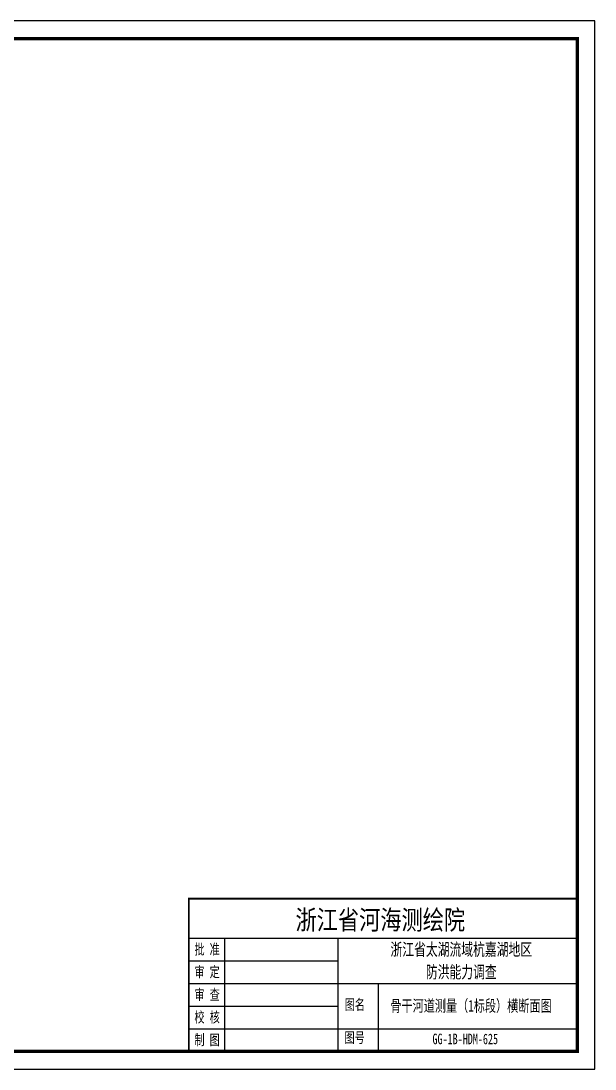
# Model space of a CAD drawing. Header units: millimetres. Extents: x 518104 to 523342, y 3371901 to 3372198.
# Drawn here: x 520770.5 to 520933, y 3371900.9 to 3372197.9 of the extents above; entities that cross this region are included whole.
import ezdxf
from ezdxf.enums import TextEntityAlignment as Align

# ---------------------------------------------------------------- set-up
doc = ezdxf.new("R2010")
doc.units = ezdxf.units.MM
doc.header["$LTSCALE"] = 0.4
doc.header["$MEASUREMENT"] = 0
doc.layers.add('TEXT', color=7, linetype='Continuous')
doc.layers.add('图框', color=7, linetype='Continuous')
doc.styles.add('tk2', font='SimSun.ttf', dxfattribs={"width": 0.8})

msp = doc.modelspace()

# ---------------------------------------------------------------- linework, layer by layer
at = {"lineweight": 100, "const_width": 0.5}
msp.add_lwpolyline([(520927.96, 3371949.15), (520817.96, 3371949.15), (520817.96, 3371905.87), (520927.96, 3371905.87), (520927.96, 3371949.15)], dxfattribs=at)
at = {"layer": 'TEXT', "color": 0}
for p, q in [((520817.96, 3371937.95, 0), (520927.96, 3371937.95, 0)), ((520828.05, 3371937.95, 0), (520828.05, 3371912.29, 0)), ((520860.13, 3371937.95, 0), (520860.13, 3371912.29, 0)), ((520817.96, 3371931.54, 0), (520860.13, 3371931.54, 0)), ((520817.96, 3371925.12, 0), (520860.13, 3371925.12, 0)), ((520860.13, 3371925.12, 0), (520927.96, 3371925.12, 0)), ((520871.62, 3371925.12, 0), (520871.62, 3371905.87, 0)), ((520817.96, 3371918.7, 0), (520860.13, 3371918.7, 0)), ((520817.96, 3371912.29, 0), (520927.96, 3371912.29, 0)), ((520828.05, 3371912.29, 0), (520828.05, 3371905.87, 0)), ((520860.13, 3371912.29, 0), (520860.13, 3371905.87, 0))]:
    msp.add_line(p, q, dxfattribs=at)
at = {"layer": '图框', "flags": 128}
msp.add_lwpolyline([(520512.96, 3371900.87), (520932.96, 3371900.87), (520932.96, 3372197.87), (520512.96, 3372197.87)], close=True, dxfattribs=at)
at = {"layer": '图框', "const_width": 1, "flags": 128}
msp.add_lwpolyline([(520537.96, 3371905.87), (520927.96, 3371905.87), (520927.96, 3372192.87), (520537.96, 3372192.87)], close=True, dxfattribs=at)

# ---------------------------------------------------------------- texts
at = {"layer": 'TEXT', "color": 7, "ltscale": 8, "style": 'tk2'}
for tag, p, s, height, width in [('浙江省河海测绘院', (520848.18, 3371940.39, 0), '（单位名称）', 5.5, 0.8), ('批 准', (520819.58, 3371933.32, 0), '批准', 3, 0.7), ('审 定', (520819.58, 3371926.91, 0), '审定', 3, 0.7), ('审 查', (520819.58, 3371920.49, 0), '审 查', 3, 0.7), ('图名', (520862.12, 3371917.62, 0), '审查', 3, 0.7), ('校 核', (520819.58, 3371914.07, 0), '校 核', 3, 0.7), ('制 图', (520819.58, 3371907.66, 0), '制 图', 3, 0.7), ('图号', (520862.07, 3371908.29, 0), '图号', 3, 0.7)]:
    msp.add_attdef(tag, p, s, height=height, dxfattribs=dict(at, width=width))
at = {"layer": 'TEXT', "color": 0, "style": 'tk2', "width": 0.7}
for tag, text, height, p in [('浙江省太湖流域杭嘉湖地区', '浙江省太湖流域杭嘉湖地区', 3.5, (520895.11, 3371934.77, -206.67)), ('防洪能力调查', '防洪能力调查', 3.5, (520895.11, 3371928.38, -206.67)), ('骨干河道测量（1标段）横断面图', '骨干河道测量（1标段）横断面图', 3.3, (520897.86, 3371918.8, -206.67)), ('GG-1B-HDM-625', 'GG-1B-HDM-001', 3, (520896.23, 3371909.4, -206.67))]:
    msp.add_attdef(tag, text=text, height=height, dxfattribs=at).set_placement(p, align=Align.MIDDLE_CENTER)

doc.saveas('drawing.dxf')
